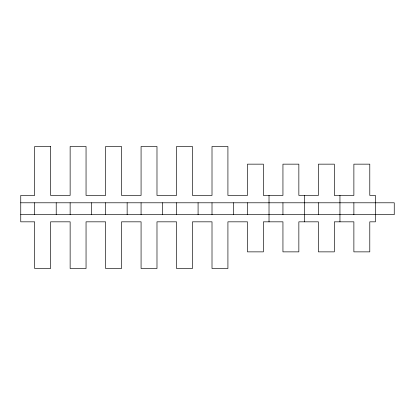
<?xml version="1.0" encoding="UTF-8"?>
<svg xmlns="http://www.w3.org/2000/svg" width="415" height="415" viewBox="0 0 415 415"><rect width="100%" height="100%" fill="white"/><g stroke="black" fill="none" stroke-linecap="round" stroke-linejoin="round"><path stroke-width="0.62" d="M20.75 202.79L394.25 202.79L394.25 214.669L20.75 214.669M353.876 202.79L353.876 214.669M339.952 195.429L339.952 221.828M318.409 202.79L318.409 214.669M304.486 195.429L304.486 221.828M282.942 202.79L282.942 214.669M269.019 195.429L269.019 221.828M247.475 202.79L247.475 214.669M233.552 202.79L233.552 214.669M212.008 202.79L212.008 214.669M198.085 202.79L198.085 214.669M176.541 202.79L176.541 214.669M162.618 202.79L162.618 214.669M141.074 202.79L141.074 214.669M127.151 202.79L127.151 214.669M105.607 202.79L105.607 214.669M91.684 202.79L91.684 214.669M70.14 202.79L70.14 214.669M56.217 202.79L56.217 214.669M34.673 202.79L34.673 214.669M50.583 146.495L34.673 146.495L34.673 195.429L20.75 195.429L20.75 221.828L34.673 221.828L34.673 268.505L50.583 268.505L50.583 221.828L70.14 221.828L70.14 268.505L86.05 268.505L86.05 221.828L105.607 221.828L105.607 268.505L121.517 268.505L121.517 221.828L141.074 221.828L141.074 268.505L156.984 268.505L156.984 221.828L176.541 221.828L176.541 268.505L192.451 268.505L192.451 221.828L212.008 221.828L212.008 268.505L227.918 268.505L227.918 221.828L247.475 221.828L247.475 251.864L263.385 251.864L263.385 221.828L282.942 221.828L282.942 251.864L298.852 251.864L298.852 221.828L318.409 221.828L318.409 251.864L334.319 251.864L334.319 221.828L353.876 221.828L353.876 251.864L369.786 251.864L369.786 221.828L375.419 221.828L375.419 195.429L369.786 195.429L369.786 164.153L353.876 164.153L353.876 195.429L334.319 195.429L334.319 164.153L318.409 164.153L318.409 195.429L298.852 195.429L298.852 164.153L282.942 164.153L282.942 195.429L263.385 195.429L263.385 164.153L247.475 164.153L247.475 195.429L227.918 195.429L227.918 146.495L212.008 146.495L212.008 195.429L192.451 195.429L192.451 146.495L176.541 146.495L176.541 195.429L156.984 195.429L156.984 146.495L141.074 146.495L141.074 195.429L121.517 195.429L121.517 146.495L105.607 146.495L105.607 195.429L86.05 195.429L86.05 146.495L70.14 146.495L70.14 195.429L50.583 195.429L50.583 146.495"/></g></svg>
